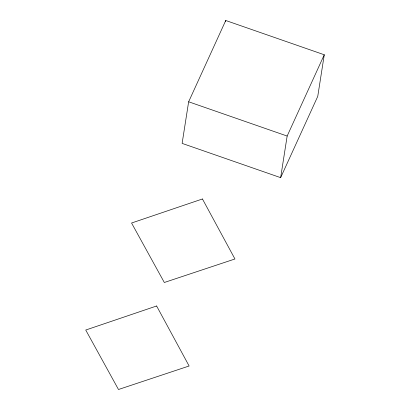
<?xml version="1.0" encoding="UTF-8"?>
<svg xmlns="http://www.w3.org/2000/svg" width="410" height="410" viewBox="0 0 410 410"><rect width="100%" height="100%" fill="white"/><g stroke="black" fill="none" stroke-linecap="round" stroke-linejoin="round"><path stroke-width="0.61" d="M188.641 101.782L182.122 143.387L280.64 177.658L317.75 96.376L324.269 54.771L225.751 20.5L188.641 101.782L287.154 136.053L280.64 177.658M225.556 21.761L225.751 20.5M287.154 136.053L324.269 54.771M202.448 198.978L131.564 223.019L164.313 282.49L234.95 258.987L202.448 198.978M156.615 305.988L85.731 330.035L118.485 389.5L189.118 365.997L156.615 305.988"/></g></svg>
